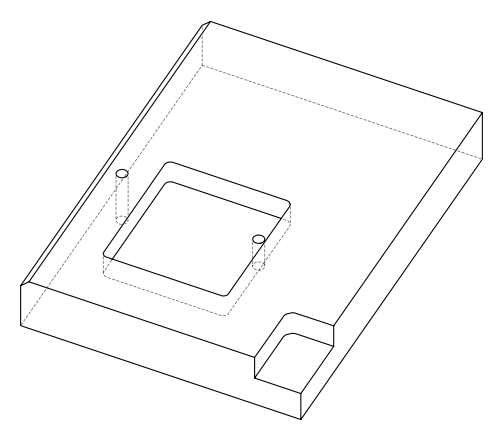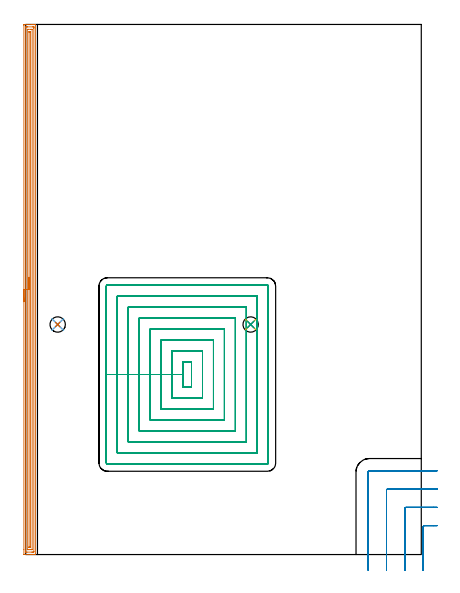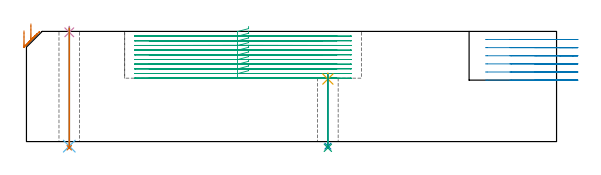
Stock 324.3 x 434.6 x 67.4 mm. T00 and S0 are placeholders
(PLAN: 9 operations, 7 tool changes, 71.5 min)
(1 AREA_MILL | FG_CHAMFER_SURFACE | UGT0205_001 | 14.11 min | 20010 mm3)
(2 MILL_CORNER_NOTCH_RECTANGULAR | CORNER_NOTCH_RECTANGULAR | UGT0201_136 | Follow Part, ap 5, ae 75% | 5.03 min | 124740 mm3)
(3 MILL_RECTANGULAR_POCKET | POCKET_RECTANGULAR_STRAIGHT | NXT0201_011 | Follow Part, ap 3, ae 75% | 51.32 min | 655799 mm3)
(4 SPOT_DRILL | STEP1HOLE | NXT0321_9005460120000 | 0.03 min | 21 mm3)
(5 SPOT_DRILL_1 | STEP1HOLE_1 | NXT0321_9005460120000 | 0.04 min | 7 mm3)
(6 DRILL_THROUGH_HOLE_INTO_CENTER | STEP1HOLE | NXT0301_042 | 0.29 min | 2610 mm3)
(7 DRILL_TO_ENLARGE_THROUGH_HOLE | STEP1HOLE | NXT0301_097 | 0.29 min | 5728 mm3)
(8 DRILL_THROUGH_HOLE_INTO_CENTER_1 | STEP1HOLE_1 | NXT0301_042 | 0.18 min | 1538 mm3)
(9 DRILL_TO_ENLARGE_THROUGH_HOLE_1 | STEP1HOLE_1 | NXT0301_097 | 0.19 min | 3305 mm3)
(TOOL UGT0205_001 | Chamfer Mill 20 x 3 x 45 deg. | D20 FL50 Z2)
(TOOL UGT0201_136 | Carbide End Mill 20.0 | D20 FL30 Z4)
(TOOL NXT0201_011 | ENDMILL 12mm [2P460-1200-NA 1630] | D12 FL38 Z6)
(TOOL NXT0321_9005460120000 | NC Spot Drill, 142deg, 12mm, Carbide, Uncoated | D12 PA142 FL30 Z2)
(TOOL NXT0301_042 | Carbide Drill 7.1mm [860.1-0710-057A1-MM 2214] | D7.1 PA140 FL85 Z2)
(TOOL NXT0301_097 | Carbide Drill 12.6mm [860.1-1260-063A1-MM 2214] | D12.6 PA140 FL77 Z2)
(OP 1 AREA_MILL)
G17 G21 G94 G90
T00 M6
G54
G17 G0 G90 X-1.5 Y207.3 S1061 M3
G43 Z77.4 H0
Z67.8
G94 G1 Y207.338 Z66.928 F250.
Y207.452 Z66.064
Y207.641 Z65.212
Y207.903 Z64.38
Y208.237 Z63.574
Y208.64 Z62.8
Y209.108 Z62.064
Y209.64 Z61.372
Y210.229 Z60.729
Y210.872 Z60.14
Y211.564 Z59.608
Y212.3 Z59.14
Y213.074 Z58.737
Y213.88 Z58.403
Y214.712 Z58.141
Y215.564 Z57.952
Y216.428 Z57.838
Y217.3 Z57.8
X-1.499 Y433.98 Z57.801
X-1.496 Y434.391 Z57.802
X-1.492 Y434.59 Z57.805
X-1.092 Y434.6 Z58.206
X5.057 Z64.351
X5.594 Z64.89
X5.935 Z65.231
X6.472 Z65.768
X6.813 Z66.108
X7.496 Z66.796
X7.783 Z67.082
X7.943 Y434.598 Z67.236
X8.098 Y434.59 Z67.389
X8.1 Y434.426 Z67.4
Y0.174
X8.098 Y0.01 Z67.389
X7.943 Y0.002 Z67.236
X7.783 Y0. Z67.082
X7.496 Z66.796
X6.813 Z66.108
X5.594 Z64.891
X5.057 Z64.351
X4.447 Z63.742
X-1.361 Y0.001 Z57.936
X-1.492 Y0.01 Z57.806
X-1.499 Y0.141 Z57.799
X-1.5 Y4.006 Z57.8
Y217.3
X-0.086 Z59.214
X-0.085 Y432.062 Z59.215
X-0.084 Y432.192 Z59.216
X-0.079 Y432.565 Z59.221
X0.273 Y432.591 Z59.573
X0.665 Y432.597 Z59.965
X1.143 Y432.6 Z60.443
X1.543 Z60.843
X5.535 Z64.835
X6.413 Z65.713
X6.608 Y432.598 Z65.908
X6.64 Y432.595 Z65.94
X6.67 Y432.591 Z65.97
X6.679 Y432.551 Z65.979
X6.684 Y432.324 Z65.984
X6.685 Y432.192 Z65.985
X6.686 Y431.429 Z65.986
X6.685 Y2.538 Z65.985
X6.684 Y2.408 Z65.984
X6.679 Y2.035 Z65.979
X6.326 Y2.009 Z65.626
X5.935 Y2.003 Z65.235
X5.457 Y2. Z64.757
X5.057 Z64.357
X1.066 Z60.366
X0.187 Z59.487
X-0.008 Y2.002 Z59.292
X-0.04 Y2.005 Z59.26
X-0.07 Y2.009 Z59.23
X-0.079 Y2.049 Z59.221
X-0.084 Y2.276 Z59.216
X-0.085 Y2.408 Z59.215
X-0.086 Y3.171 Z59.214
Y217.3
X1.328 Z60.628
X1.329 Y430.405 Z60.629
X1.331 Y430.515 Z60.631
X1.333 Y430.568 Z60.633
X1.335 Y430.588 Z60.635
X1.358 Y430.593 Z60.658
X1.543 Y430.597 Z60.843
X2.231 Y430.6 Z61.531
X3.987 Z63.287
X4.866 Y430.599 Z64.166
X5.057 Y430.597 Z64.357
X5.247 Y430.591 Z64.547
X5.265 Y430.589 Z64.565
X5.267 Y430.574 Z64.567
X5.27 Y430.536 Z64.57
X5.271 Y430.478 Z64.571
Y430.405
Y4.195
X5.269 Y4.085 Z64.569
X5.267 Y4.032 Z64.567
X5.265 Y4.012 Z64.565
X5.241 Y4.007 Z64.541
X5.057 Y4.003 Z64.357
X4.369 Y4. Z63.669
X2.613 Z61.913
X1.734 Z61.034
X1.543 Y4.003 Z60.843
X1.353 Y4.009 Z60.653
X1.335 Y4.011 Z60.635
X1.333 Y4.026 Z60.633
X1.33 Y4.064 Z60.63
X1.329 Y4.122 Z60.629
X1.328 Y4.195 Z60.628
Y217.3
X2.743 Z62.043
Y428.291
X2.745 Y428.481 Z62.045
X2.747 Y428.549 Z62.047
X2.749 Y428.582 Z62.049
X2.764 Y428.59 Z62.064
X3.318 Y428.6 Z62.618
X3.73 Y428.596 Z63.03
X3.832 Y428.592 Z63.132
X3.851 Y428.589 Z63.151
X3.853 Y428.574 Z63.153
X3.855 Y428.538 Z63.155
X3.857 Y428.459 Z63.157
Y6.309
X3.855 Y6.119 Z63.155
X3.853 Y6.051 Z63.153
X3.851 Y6.018 Z63.151
X3.836 Y6.01 Z63.136
X3.282 Y6. Z62.582
X2.87 Y6.004 Z62.17
X2.768 Y6.008 Z62.068
X2.749 Y6.011 Z62.049
X2.747 Y6.026 Z62.047
X2.745 Y6.062 Z62.045
X2.743 Y6.141 Z62.043
Y217.3
Y218.172 Z62.081
Y219.036 Z62.195
Y219.888 Z62.383
Y220.72 Z62.646
Y221.526 Z62.98
Y222.3 Z63.382
Y223.036 Z63.851
Y223.728 Z64.382
Y224.371 Z64.972
Y224.96 Z65.615
Y225.492 Z66.307
Y225.96 Z67.043
Y226.363 Z67.816
Y226.697 Z68.622
Y226.959 Z69.454
Y227.148 Z70.306
Y227.262 Z71.171
Y227.3 Z72.043
G0 Z77.4
M5
M2
(OP 2 MILL_CORNER_NOTCH_RECTANGULAR)
G17 G21 G94 G90
T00 M6
G54
G17 G0 G90 X337.3 Y23.7 S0 M3
G43 Z77.4 H0
Z62.433
G94 G1 X334.3 F250.
X326.795 F500.
G3 X325.8 Y22.705 R1.
G1 Y-9.887
Y-12.887 F250.
G0 Z77.4
X337.3 Y38.7
Z62.433
G1 X334.3
X311.795 F500.
G3 X310.8 Y37.705 R1.
G1 Y-10.
Y-13. F250.
G0 Z77.4
X337.3 Y53.7
Z62.433
G1 X334.3
X296.795 F500.
G3 X295.8 Y52.705 R1.
G1 Y-10.
Y-13. F250.
G0 Z77.4
X337.3 Y68.7
Z62.433
G1 X334.3
X281.795 F500.
G3 X280.8 Y67.705 R1.
G1 Y-10.
Y-13. F250.
G0 Z77.4
X337.3 Y23.7
Z57.467
G1 X334.3
X326.795 F500.
G3 X325.8 Y22.705 R1.
G1 Y-9.887
Y-12.887 F250.
G0 Z77.4
X337.3 Y38.7
Z57.467
G1 X334.3
X311.795 F500.
G3 X310.8 Y37.705 R1.
G1 Y-10.
Y-13. F250.
G0 Z77.4
X337.3 Y53.7
Z57.467
G1 X334.3
X296.795 F500.
G3 X295.8 Y52.705 R1.
G1 Y-10.
Y-13. F250.
G0 Z77.4
X337.3 Y68.7
Z57.467
G1 X334.3
X281.795 F500.
G3 X280.8 Y67.705 R1.
G1 Y-10.
Y-13. F250.
G0 Z77.4
X337.3 Y23.7
Z52.5
G1 X334.3
X326.795 F500.
G3 X325.8 Y22.705 R1.
G1 Y-9.887
Y-12.887 F250.
G0 Z77.4
X337.3 Y38.7
Z52.5
G1 X334.3
X311.795 F500.
G3 X310.8 Y37.705 R1.
G1 Y-10.
Y-13. F250.
G0 Z77.4
X337.3 Y53.7
Z52.5
G1 X334.3
X296.795 F500.
G3 X295.8 Y52.705 R1.
G1 Y-10.
Y-13. F250.
G0 Z77.4
X337.3 Y68.7
Z52.5
G1 X334.3
X281.795 F500.
G3 X280.8 Y67.705 R1.
G1 Y-10.
Y-13. F250.
G0 Z77.4
X337.3 Y23.7
Z47.533
G1 X334.3
X326.795 F500.
G3 X325.8 Y22.705 R1.
G1 Y-9.887
Y-12.887 F250.
G0 Z77.4
X337.3 Y38.7
Z47.533
G1 X334.3
X311.795 F500.
G3 X310.8 Y37.705 R1.
G1 Y-10.
Y-13. F250.
G0 Z77.4
X337.3 Y53.7
Z47.533
G1 X334.3
X296.795 F500.
G3 X295.8 Y52.705 R1.
G1 Y-10.
Y-13. F250.
G0 Z77.4
X337.3 Y68.7
Z47.533
G1 X334.3
X281.795 F500.
G3 X280.8 Y67.705 R1.
G1 Y-10.
Y-13. F250.
G0 Z77.4
X337.3 Y23.7
Z42.567
G1 X334.3
X326.795 F500.
G3 X325.8 Y22.705 R1.
G1 Y-9.887
Y-12.887 F250.
G0 Z77.4
X337.3 Y38.7
Z42.567
G1 X334.3
X311.795 F500.
G3 X310.8 Y37.705 R1.
G1 Y-10.
Y-13. F250.
G0 Z77.4
X337.3 Y53.7
Z42.567
G1 X334.3
X296.795 F500.
G3 X295.8 Y52.705 R1.
G1 Y-10.
Y-13. F250.
G0 Z77.4
X337.3 Y68.7
Z42.567
G1 X334.3
X281.795 F500.
G3 X280.8 Y67.705 R1.
G1 Y-10.
Y-13. F250.
G0 Z77.4
X337.3 Y23.7
Z37.6
G1 X334.3
X326.795 F500.
G3 X325.8 Y22.705 R1.
G1 Y-9.887
Y-12.887 F250.
G0 Z77.4
X337.3 Y38.7
Z37.6
G1 X334.3
X311.795 F500.
G3 X310.8 Y37.705 R1.
G1 Y-10.
Y-13. F250.
G0 Z77.4
X337.3 Y53.7
Z37.6
G1 X334.3
X296.795 F500.
G3 X295.8 Y52.705 R1.
G1 Y-10.
Y-13. F250.
G0 Z77.4
X337.3 Y68.7
Z37.6
G1 X334.3
X281.795 F500.
G3 X280.8 Y67.705 R1.
G1 Y-10.
Y-13. F250.
G0 Z77.4
M5
M2
(OP 3 MILL_RECTANGULAR_POCKET)
G17 G21 G94 G90
T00 M6
G54
G17 G0 G90 X135.9 Y153.13 S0 M3
G43 Z77.4 H1
Z70.4
G94 G1 Y157.9 Z69.122 F250.
X129.1 Z67.3
Y147.6 Z64.54
Y137.3 F500.
X135.9
Y157.9
X129.1
Y147.6
X120.1
Y128.3
X144.9
Y166.9
X120.1
Y147.6
X111.1
Y119.3
X153.9
Y175.9
X111.1
Y147.6
X102.1
Y110.3
X162.9
Y184.9
X102.1
Y147.6
X93.1
Y101.3
X171.9
Y193.9
X93.1
Y147.6
X84.1
Y92.3
X180.9
Y202.9
X84.1
Y147.6
X75.1
Y83.3
X189.9
Y211.9
X75.1
Y147.6
X66.1
Y75.
G3 X66.8 Y74.3 R0.7
G1 X198.2
G3 X198.9 Y75. R0.7
G1 Y220.2
G3 X198.2 Y220.9 R0.7
G1 X66.8
G3 X66.1 Y220.2 R0.7
G1 Y147.6
Y146.6
G0 X135.9 Y153.13 Z67.54
G1 Y157.9 Z66.262 F250.
X129.1 Z64.44
Y147.6 Z61.68
Y137.3 F500.
X135.9
Y157.9
X129.1
Y147.6
X120.1
Y128.3
X144.9
Y166.9
X120.1
Y147.6
X111.1
Y119.3
X153.9
Y175.9
X111.1
Y147.6
X102.1
Y110.3
X162.9
Y184.9
X102.1
Y147.6
X93.1
Y101.3
X171.9
Y193.9
X93.1
Y147.6
X84.1
Y92.3
X180.9
Y202.9
X84.1
Y147.6
X75.1
Y83.3
X189.9
Y211.9
X75.1
Y147.6
X66.1
Y75.
G3 X66.8 Y74.3 R0.7
G1 X198.2
G3 X198.9 Y75. R0.7
G1 Y220.2
G3 X198.2 Y220.9 R0.7
G1 X66.8
G3 X66.1 Y220.2 R0.7
G1 Y147.6
Y146.6
G0 X135.9 Y153.13 Z64.68
G1 Y157.9 Z63.402 F250.
X129.1 Z61.58
Y147.6 Z58.82
Y137.3 F500.
X135.9
Y157.9
X129.1
Y147.6
X120.1
Y128.3
X144.9
Y166.9
X120.1
Y147.6
X111.1
Y119.3
X153.9
Y175.9
X111.1
Y147.6
X102.1
Y110.3
X162.9
Y184.9
X102.1
Y147.6
X93.1
Y101.3
X171.9
Y193.9
X93.1
Y147.6
X84.1
Y92.3
X180.9
Y202.9
X84.1
Y147.6
X75.1
Y83.3
X189.9
Y211.9
X75.1
Y147.6
X66.1
Y75.
G3 X66.8 Y74.3 R0.7
G1 X198.2
G3 X198.9 Y75. R0.7
G1 Y220.2
G3 X198.2 Y220.9 R0.7
G1 X66.8
G3 X66.1 Y220.2 R0.7
G1 Y147.6
Y146.6
G0 X135.9 Y153.13 Z61.82
G1 Y157.9 Z60.542 F250.
X129.1 Z58.72
Y147.6 Z55.96
Y137.3 F500.
X135.9
Y157.9
X129.1
Y147.6
X120.1
Y128.3
X144.9
Y166.9
X120.1
Y147.6
X111.1
Y119.3
X153.9
Y175.9
X111.1
Y147.6
X102.1
Y110.3
X162.9
Y184.9
X102.1
Y147.6
X93.1
Y101.3
X171.9
Y193.9
X93.1
Y147.6
X84.1
Y92.3
X180.9
Y202.9
X84.1
Y147.6
X75.1
Y83.3
X189.9
Y211.9
X75.1
Y147.6
X66.1
Y75.
G3 X66.8 Y74.3 R0.7
G1 X198.2
G3 X198.9 Y75. R0.7
G1 Y220.2
G3 X198.2 Y220.9 R0.7
G1 X66.8
G3 X66.1 Y220.2 R0.7
G1 Y147.6
Y146.6
G0 X135.9 Y153.13 Z58.96
G1 Y157.9 Z57.682 F250.
X129.1 Z55.86
Y147.6 Z53.1
Y137.3 F500.
X135.9
Y157.9
X129.1
Y147.6
X120.1
Y128.3
X144.9
Y166.9
X120.1
Y147.6
X111.1
Y119.3
X153.9
Y175.9
X111.1
Y147.6
X102.1
Y110.3
X162.9
Y184.9
X102.1
Y147.6
X93.1
Y101.3
X171.9
Y193.9
X93.1
Y147.6
X84.1
Y92.3
X180.9
Y202.9
X84.1
Y147.6
X75.1
Y83.3
X189.9
Y211.9
X75.1
Y147.6
X66.1
Y75.
G3 X66.8 Y74.3 R0.7
G1 X198.2
G3 X198.9 Y75. R0.7
G1 Y220.2
G3 X198.2 Y220.9 R0.7
G1 X66.8
G3 X66.1 Y220.2 R0.7
G1 Y147.6
Y146.6
G0 X135.9 Y153.13 Z56.1
G1 Y157.9 Z54.822 F250.
X129.1 Z53.
Y147.6 Z50.24
Y137.3 F500.
X135.9
Y157.9
X129.1
Y147.6
X120.1
Y128.3
X144.9
Y166.9
X120.1
Y147.6
X111.1
Y119.3
X153.9
Y175.9
X111.1
Y147.6
X102.1
Y110.3
X162.9
Y184.9
X102.1
Y147.6
X93.1
Y101.3
X171.9
Y193.9
X93.1
Y147.6
X84.1
Y92.3
X180.9
Y202.9
X84.1
Y147.6
X75.1
Y83.3
X189.9
Y211.9
X75.1
Y147.6
X66.1
Y75.
G3 X66.8 Y74.3 R0.7
G1 X198.2
G3 X198.9 Y75. R0.7
G1 Y220.2
G3 X198.2 Y220.9 R0.7
G1 X66.8
G3 X66.1 Y220.2 R0.7
G1 Y147.6
Y146.6
G0 X135.9 Y153.13 Z53.24
G1 Y157.9 Z51.962 F250.
X129.1 Z50.14
Y147.6 Z47.38
Y137.3 F500.
X135.9
Y157.9
X129.1
Y147.6
X120.1
Y128.3
X144.9
Y166.9
X120.1
Y147.6
X111.1
Y119.3
X153.9
Y175.9
X111.1
Y147.6
X102.1
Y110.3
X162.9
Y184.9
X102.1
Y147.6
X93.1
Y101.3
X171.9
Y193.9
X93.1
Y147.6
X84.1
Y92.3
X180.9
Y202.9
X84.1
Y147.6
X75.1
Y83.3
X189.9
Y211.9
X75.1
Y147.6
X66.1
Y75.
G3 X66.8 Y74.3 R0.7
G1 X198.2
G3 X198.9 Y75. R0.7
G1 Y220.2
G3 X198.2 Y220.9 R0.7
G1 X66.8
G3 X66.1 Y220.2 R0.7
G1 Y147.6
Y146.6
G0 X135.9 Y153.13 Z50.38
G1 Y157.9 Z49.102 F250.
X129.1 Z47.28
Y147.6 Z44.52
Y137.3 F500.
X135.9
Y157.9
X129.1
Y147.6
X120.1
Y128.3
X144.9
Y166.9
X120.1
Y147.6
X111.1
Y119.3
X153.9
Y175.9
X111.1
Y147.6
X102.1
Y110.3
X162.9
Y184.9
X102.1
Y147.6
X93.1
Y101.3
X171.9
Y193.9
X93.1
Y147.6
X84.1
Y92.3
X180.9
Y202.9
X84.1
Y147.6
X75.1
Y83.3
X189.9
Y211.9
X75.1
Y147.6
X66.1
Y75.
G3 X66.8 Y74.3 R0.7
G1 X198.2
G3 X198.9 Y75. R0.7
G1 Y220.2
G3 X198.2 Y220.9 R0.7
G1 X66.8
G3 X66.1 Y220.2 R0.7
G1 Y147.6
Y146.6
G0 X135.9 Y153.13 Z47.52
G1 Y157.9 Z46.242 F250.
X129.1 Z44.42
Y147.6 Z41.66
Y137.3 F500.
X135.9
Y157.9
X129.1
Y147.6
X120.1
Y128.3
X144.9
Y166.9
X120.1
Y147.6
X111.1
Y119.3
X153.9
Y175.9
X111.1
Y147.6
X102.1
Y110.3
X162.9
Y184.9
X102.1
Y147.6
X93.1
Y101.3
X171.9
Y193.9
X93.1
Y147.6
X84.1
Y92.3
X180.9
Y202.9
X84.1
Y147.6
X75.1
Y83.3
X189.9
Y211.9
X75.1
Y147.6
X66.1
Y75.
G3 X66.8 Y74.3 R0.7
G1 X198.2
G3 X198.9 Y75. R0.7
G1 Y220.2
G3 X198.2 Y220.9 R0.7
G1 X66.8
G3 X66.1 Y220.2 R0.7
G1 Y147.6
Y146.6
G0 X135.9 Y153.13 Z44.66
G1 Y157.9 Z43.382 F250.
X129.1 Z41.56
Y147.6 Z38.8
Y137.3 F500.
X135.9
Y157.9
X129.1
Y147.6
X120.1
Y128.3
X144.9
Y166.9
X120.1
Y147.6
X111.1
Y119.3
X153.9
Y175.9
X111.1
Y147.6
X102.1
Y110.3
X162.9
Y184.9
X102.1
Y147.6
X93.1
Y101.3
X171.9
Y193.9
X93.1
Y147.6
X84.1
Y92.3
X180.9
Y202.9
X84.1
Y147.6
X75.1
Y83.3
X189.9
Y211.9
X75.1
Y147.6
X66.1
Y75.
G3 X66.8 Y74.3 R0.7
G1 X198.2
G3 X198.9 Y75. R0.7
G1 Y220.2
G3 X198.2 Y220.9 R0.7
G1 X66.8
G3 X66.1 Y220.2 R0.7
G1 Y147.6
Y146.6
G0 Z77.4
M5
M2
(OP 4 SPOT_DRILL)
G17 G21 G94 G90
T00 M6
G54
G17 G0 G90 X26.2 Y188.6 S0 M3
G43 Z77.4 H0
G94 G81 G98 Z66.858 F250. R70.4
G80
M5
M2
(OP 5 SPOT_DRILL_1)
G17 G21 G94 G90
T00 M6
G54
G17 G0 G90 X184.4 Y188.6 S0 M3
G43 Z77.4 H0
G94 G81 G98 Z38.258 F250. R41.8
G80
M5
M2
(OP 6 DRILL_THROUGH_HOLE_INTO_CENTER)
G17 G21 G94 G90
T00 M6
G54
G17 G0 G90 X26.2 Y188.6 S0 M3
G43 Z77.4 H1
G94 G73 G98 Z-2.792 F250. Q7.019 R69.4
G80
M5
M2
(OP 7 DRILL_TO_ENLARGE_THROUGH_HOLE)
G17 G21 G94 G90
T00 M6
G54
G17 G0 G90 X26.2 Y188.6 S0 M3
G43 Z77.4 H1
G94 G73 G98 Z-3.793 F250. Q11.866 R69.4
G80
M5
M2
(OP 8 DRILL_THROUGH_HOLE_INTO_CENTER_1)
G17 G21 G94 G90
T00 M6
G54
G17 G0 G90 X184.4 Y188.6 S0 M3
G43 Z77.4 H1
G94 G73 G98 Z-2.792 F250. Q6.932 R40.8
G80
M5
M2
(OP 9 DRILL_TO_ENLARGE_THROUGH_HOLE_1)
G17 G21 G94 G90
T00 M6
G54
G17 G0 G90 X184.4 Y188.6 S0 M3
G43 Z77.4 H1
G94 G73 G98 Z-3.793 F250. Q10.648 R40.8
G80
M5
M2
